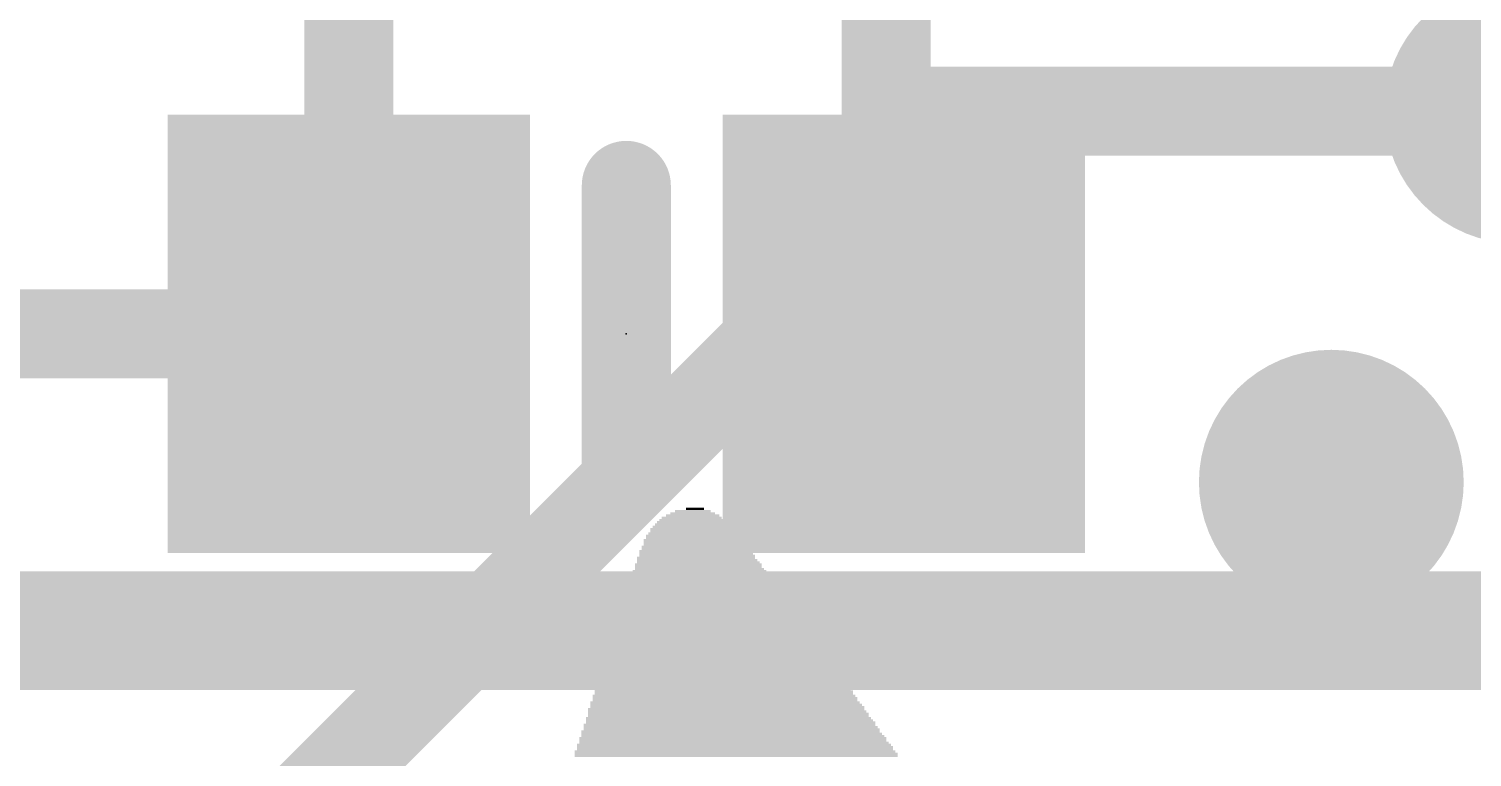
# Model space of a CAD drawing. Extents: x -0.1 to 38.3, y -0.1 to 25.5.
# Drawn here: x 28.943 to 33.883, y 4.647 to 7.14 of the extents above; entities that cross this region are included whole.
import ezdxf

# ---------------------------------------------------------------- set-up
doc = ezdxf.new("R2010")
doc.units = 0
for name, color, linetype in [('1', 12, 'CONTINUOUS'), ('16', 132, 'CONTINUOUS'), ('18', 110, 'CONTINUOUS'), ('21', 40, 'CONTINUOUS'), ('22', 6, 'CONTINUOUS'), ('23', 53, 'CONTINUOUS')]:
    doc.layers.add(name, color=color, linetype=linetype)

# ---------------------------------------------------------------- blocks, each defined once
blk = doc.blocks.new('RECT')
blk.add_solid([(-0.5, -0.5), (0.5, -0.5), (-0.5, 0.5), (0.5, 0.5)])
blk = doc.blocks.new('ROUNDV')
at = {"const_width": 0.5}
blk.add_lwpolyline([(0, -0.25, 1), (0, 0.25, 1), (0, -0.25)], format="xyb", dxfattribs=at)

msp = doc.modelspace()

# ---------------------------------------------------------------- linework, layer by layer
at = {"layer": '1'}
for points, const_width in [([(30.038, 6.096), (30.038, 12.562)], 0.3048), ([(27.62, 6.096), (30.038, 6.096)], 0.3048), ([(38.1, 5.08), (15.24, 5.08)], 0.4064)]:
    msp.add_lwpolyline(points, dxfattribs=dict(at, const_width=const_width))
at = {"layer": '1', "const_width": 0.1524}
for points in [[(30.038, 6.0198, 1), (30.038, 6.1722)], [(29.9618, 6.096, 1), (30.1142, 6.096)]]:
    msp.add_lwpolyline(points, format="xyb", dxfattribs=at)
at = {"layer": '16'}
for points, const_width in [([(31.877, 15.367), (31.877, 6.858)], 0.3048), ([(31.877, 6.858), (31.877, 6.477)], 0.3048), ([(34.036, 6.858), (31.877, 6.858)], 0.3048), ([(31.877, 6.477), (27.94, 2.54)], 0.3048), ([(38.1, 5.08), (15.24, 5.08)], 0.4064)]:
    msp.add_lwpolyline(points, dxfattribs=dict(at, const_width=const_width))
at = {"layer": '16', "const_width": 0.1524}
for points in [[(31.9532, 6.858, 1), (31.8008, 6.858)], [(31.877, 6.9342, 1), (31.877, 6.7818)], [(31.8008, 6.858, 1), (31.9532, 6.858)], [(31.9309, 6.4231, 1), (31.8231, 6.5309)], [(31.8008, 6.477, 1), (31.9532, 6.477)]]:
    msp.add_lwpolyline(points, format="xyb", dxfattribs=at)
at = {"layer": '21', "const_width": 0.3048}
msp.add_lwpolyline([(30.988, 6.604), (30.988, 5.588)], dxfattribs=at)
at = {"layer": '21', "const_width": 0.1524}
for points in [[(31.0642, 6.604, 1), (30.9118, 6.604)], [(30.9118, 5.588, 1), (31.0642, 5.588)]]:
    msp.add_lwpolyline(points, format="xyb", dxfattribs=at)
at = {"layer": '23'}
msp.add_point((30.988, 6.096), dxfattribs=at)

# ---------------------------------------------------------------- block references
at = {"layer": '1', "xscale": 1.24, "yscale": 1.5}
for p in [(30.038, 6.096), (31.938, 6.096)]:
    msp.add_blockref('RECT', p, dxfattribs=at)
at = {"layer": '18', "xscale": 0.9064, "yscale": 0.9064}
for p in [(34.036, 6.858), (34.036, 6.858), (33.401, 5.588), (33.401, 5.588)]:
    msp.add_blockref('ROUNDV', p, dxfattribs=at)
at = {"layer": '22', "rotation": 180}
for p, xscale, yscale in [((31.2153, 5.4813), 0.1524, 0.0076), ((31.2154, 5.4889), 0.1219, 0.0077), ((31.223, 5.4966), 0.0609, 0.0076), ((31.2154, 5.4356), 0.2743, 0.0076), ((31.2154, 5.4432), 0.2591, 0.0076), ((31.2153, 5.4508), 0.2438, 0.0077), ((31.2153, 5.4585), 0.2286, 0.0076), ((31.2115, 5.4661), 0.2058, 0.0076), ((31.2154, 5.4737), 0.1829, 0.0076), ((31.2192, 5.3899), 0.3429, 0.0076), ((31.2192, 5.3823), 0.3429, 0.0076), ((31.2153, 5.4051), 0.32, 0.0076), ((31.2192, 5.3975), 0.3277, 0.0076), ((31.2153, 5.4127), 0.3048, 0.0077), ((31.2153, 5.428), 0.2896, 0.0076), ((31.2153, 5.4204), 0.2896, 0.0076), ((31.2229, 5.3518), 0.381, 0.0076), ((31.2268, 5.3442), 0.3887, 0.0076), ((31.2306, 5.3365), 0.3963, 0.0077), ((31.223, 5.367), 0.3657, 0.0076), ((31.2268, 5.3594), 0.3733, 0.0076), ((31.223, 5.3746), 0.3505, 0.0077), ((31.2382, 5.2832), 0.4572, 0.0076), ((31.2382, 5.2908), 0.442, 0.0076), ((31.2344, 5.3061), 0.4343, 0.0076), ((31.2344, 5.2984), 0.4343, 0.0077), ((31.2268, 5.3289), 0.4039, 0.0076), ((31.2306, 5.3213), 0.4115, 0.0076), ((31.2344, 5.3137), 0.4191, 0.0076), ((31.2458, 5.2375), 0.503, 0.0076), ((31.242, 5.2603), 0.48, 0.0077), ((31.2458, 5.2527), 0.4876, 0.0076), ((31.2458, 5.2451), 0.4876, 0.0076), ((31.2382, 5.2756), 0.4572, 0.0076), ((31.242, 5.268), 0.4648, 0.0076), ((31.2573, 5.1841), 0.5563, 0.0077), ((31.2496, 5.2146), 0.5258, 0.0076), ((31.2534, 5.207), 0.5334, 0.0076), ((31.2572, 5.1994), 0.541, 0.0076), ((31.2572, 5.1918), 0.541, 0.0076), ((31.2496, 5.2299), 0.5106, 0.0076), ((31.2534, 5.2222), 0.5182, 0.0077), ((31.2649, 5.1384), 0.6019, 0.0076), ((31.2611, 5.1613), 0.5791, 0.0076), ((31.2649, 5.1537), 0.5867, 0.0076), ((31.2687, 5.1461), 0.5943, 0.0077), ((31.2611, 5.1765), 0.5639, 0.0076), ((31.2649, 5.1689), 0.5715, 0.0076), ((31.2763, 5.0927), 0.6553, 0.0076), ((31.2763, 5.0851), 0.6553, 0.0076), ((31.2725, 5.1156), 0.6325, 0.0076), ((31.2725, 5.108), 0.6325, 0.0077), ((31.2763, 5.1003), 0.6401, 0.0076), ((31.2687, 5.1308), 0.6096, 0.0076), ((31.2725, 5.1232), 0.6172, 0.0076), ((31.2839, 5.047), 0.701, 0.0076), ((31.2877, 5.0394), 0.7086, 0.0076), ((31.2801, 5.0699), 0.6782, 0.0077), ((31.2839, 5.0622), 0.6858, 0.0076), ((31.2839, 5.0546), 0.6858, 0.0076), ((31.2801, 5.0775), 0.663, 0.0076), ((31.2915, 5.0013), 0.7468, 0.0076), ((31.2953, 4.9937), 0.7544, 0.0077), ((31.2991, 4.986), 0.762, 0.0076), ((31.2878, 5.0241), 0.7239, 0.0076), ((31.2916, 5.0165), 0.7315, 0.0076), ((31.2954, 5.0089), 0.7391, 0.0076), ((31.2877, 5.0318), 0.7086, 0.0077), ((31.303, 4.9479), 0.8001, 0.0076), ((31.3068, 4.9403), 0.8077, 0.0076), ((31.2992, 4.9708), 0.7773, 0.0076), ((31.303, 4.9632), 0.7849, 0.0076), ((31.3068, 4.9556), 0.7925, 0.0077), ((31.2991, 4.9784), 0.762, 0.0076), ((31.3144, 4.9022), 0.8534, 0.0076), ((31.3144, 4.8946), 0.8534, 0.0076), ((31.3182, 4.887), 0.861, 0.0076), ((31.3106, 4.9251), 0.8306, 0.0076), ((31.3106, 4.9175), 0.8306, 0.0077), ((31.3144, 4.9098), 0.8382, 0.0076), ((31.3106, 4.9327), 0.8153, 0.0076), ((31.322, 4.8565), 0.8992, 0.0076), ((31.3258, 4.8489), 0.9068, 0.0076), ((31.3258, 4.8413), 0.9068, 0.0077), ((31.322, 4.8717), 0.884, 0.0076), ((31.322, 4.8641), 0.884, 0.0076), ((31.3182, 4.8794), 0.8763, 0.0077), ((31.3297, 4.8108), 0.9449, 0.0076), ((31.3335, 4.8032), 0.9525, 0.0077), ((31.3373, 4.7955), 0.9601, 0.0076), ((31.3258, 4.8336), 0.922, 0.0076), ((31.3296, 4.826), 0.9296, 0.0076), ((31.3335, 4.8184), 0.9373, 0.0076), ((31.3411, 4.7574), 0.9983, 0.0076), ((31.3449, 4.7498), 1.0059, 0.0076), ((31.3487, 4.7422), 1.0135, 0.0076), ((31.3449, 4.7651), 0.9906, 0.0077), ((31.3373, 4.7803), 0.9753, 0.0076), ((31.3411, 4.7727), 0.9829, 0.0076), ((31.3373, 4.7879), 0.9601, 0.0076), ((31.3525, 4.7117), 1.0516, 0.0076), ((31.3525, 4.7041), 1.0516, 0.0076), ((31.3563, 4.6965), 1.0592, 0.0076), ((31.3449, 4.7346), 1.0211, 0.0076), ((31.3487, 4.727), 1.0287, 0.0077), ((31.3525, 4.7193), 1.0363, 0.0076), ((31.3601, 4.666), 1.0972, 0.0076), ((31.364, 4.6584), 1.1049, 0.0076), ((31.364, 4.6508), 1.1049, 0.0077), ((31.3563, 4.6889), 1.0744, 0.0077), ((31.3601, 4.6812), 1.082, 0.0076), ((31.3601, 4.6736), 1.082, 0.0076)]:
    msp.add_blockref('RECT', p, dxfattribs=dict(at, xscale=xscale, yscale=yscale))

doc.saveas('drawing.dxf')
